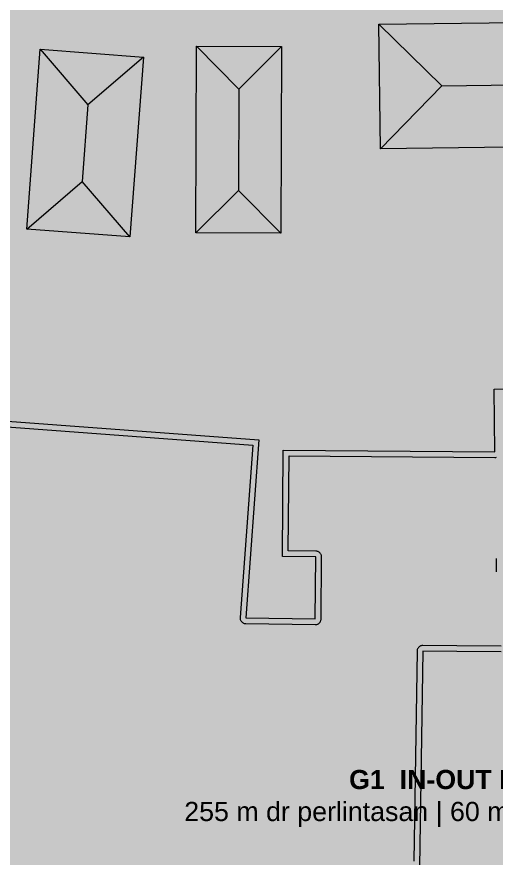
# Model space of a CAD drawing. Header units: metres. Extents: x 305909 to 307171, y 9156037 to 9156671.
# Drawn here: x 306816.2 to 306853.7, y 9156396.3 to 9156462.2 of the extents above; entities that cross this region are included whole.
import ezdxf

# ---------------------------------------------------------------- set-up
doc = ezdxf.new("R2010")
doc.units = ezdxf.units.M
for name, color, linetype, lineweight, true_color in [('B-BANGUNAN_PERDAGANGAN', 7, 'Continuous', 13, 0xde7878), ('B-BAYANGAN', 7, 'Continuous', 0, 0x76786c), ('S-PINTU_KENDARAAN', 7, 'Continuous', 35, 0xd21414), ('Z-K', 7, 'Continuous', 0, 0xf7dede), ('Z-R', 7, 'Continuous', 0, 0xfaf4e6)]:
    doc.layers.add(name, color=color, linetype=linetype, lineweight=lineweight, true_color=true_color)
doc.styles.add('ARIALB', font='arialbd.ttf')

msp = doc.modelspace()

# ---------------------------------------------------------------- hatches: boundary and pattern name
at = {"layer": 'B-BANGUNAN_PERDAGANGAN', "true_color": 0xcf5d56}
h = msp.add_hatch(color=13, dxfattribs=at)
h.dxf.hatch_style = 1
h.paths.add_polyline_path([(306879.13, 9156462.002), (306874.318, 9156457.068), (306849.473, 9156456.757), (306844.538, 9156461.569), (306844.538, 9156461.569), (306879.13, 9156462.002)])
at = {"layer": 'B-BANGUNAN_PERDAGANGAN', "true_color": 0xce5d56}
h = msp.add_hatch(color=13, dxfattribs=at)
h.dxf.hatch_style = 1
h.paths.add_polyline_path([(306849.473, 9156456.757), (306844.66, 9156451.823), (306844.538, 9156461.569), (306849.473, 9156456.757)])
at = {"layer": 'B-BANGUNAN_PERDAGANGAN', "true_color": 0xcf5d56}
h = msp.add_hatch(color=13, dxfattribs=at)
h.dxf.hatch_style = 1
h.paths.add_polyline_path([(306833.573, 9156456.502), (306833.544, 9156448.563), (306830.199, 9156445.243), (306830.252, 9156459.847), (306830.252, 9156459.847), (306833.573, 9156456.502)])
at = {"layer": 'B-BANGUNAN_PERDAGANGAN', "true_color": 0xce5d56}
h = msp.add_hatch(color=13, dxfattribs=at)
h.dxf.hatch_style = 1
h.paths.add_polyline_path([(306833.573, 9156456.502), (306830.252, 9156459.847), (306836.918, 9156459.823), (306833.573, 9156456.502)])
at = {"layer": 'B-BANGUNAN_PERDAGANGAN', "true_color": 0xa44a45}
h = msp.add_hatch(color=15, dxfattribs=at)
h.dxf.hatch_style = 1
h.paths.add_polyline_path([(306836.866, 9156445.218), (306833.544, 9156448.563), (306833.573, 9156456.502), (306836.918, 9156459.823), (306836.866, 9156445.218)])
at = {"layer": 'B-BANGUNAN_PERDAGANGAN', "true_color": 0xd05e57}
h = msp.add_hatch(color=13, dxfattribs=at)
h.dxf.hatch_style = 1
h.paths.add_polyline_path([(306821.761, 9156455.27), (306821.31, 9156449.269), (306816.969, 9156445.535), (306818.027, 9156459.611), (306821.761, 9156455.27)])
at = {"layer": 'B-BANGUNAN_PERDAGANGAN', "true_color": 0xcd5c56}
h = msp.add_hatch(color=13, dxfattribs=at)
h.dxf.hatch_style = 1
h.paths.add_polyline_path([(306821.761, 9156455.27), (306818.027, 9156459.611), (306818.027, 9156459.611), (306826.102, 9156459.004), (306821.761, 9156455.27)])
at = {"layer": 'B-BANGUNAN_PERDAGANGAN', "true_color": 0xa34944}
h = msp.add_hatch(color=15, dxfattribs=at)
h.dxf.hatch_style = 1
h.paths.add_polyline_path([(306821.31, 9156449.269), (306821.761, 9156455.27), (306826.102, 9156459.004), (306825.043, 9156444.928), (306825.043, 9156444.928), (306821.31, 9156449.269)])
at = {"layer": 'B-BANGUNAN_PERDAGANGAN', "true_color": 0xa44a45}
h = msp.add_hatch(color=15, dxfattribs=at)
h.dxf.hatch_style = 1
h.paths.add_polyline_path([(306849.473, 9156456.757), (306874.318, 9156457.068), (306879.252, 9156452.256), (306844.66, 9156451.823), (306849.473, 9156456.757)])
at = {"layer": 'B-BANGUNAN_PERDAGANGAN', "true_color": 0xa64b45}
h = msp.add_hatch(color=15, dxfattribs=at)
h.dxf.hatch_style = 1
h.paths.add_polyline_path([(306821.31, 9156449.269), (306825.043, 9156444.928), (306816.969, 9156445.535), (306821.31, 9156449.269)])
at = {"layer": 'B-BANGUNAN_PERDAGANGAN', "true_color": 0xa54a45}
h = msp.add_hatch(color=15, dxfattribs=at)
h.dxf.hatch_style = 1
h.paths.add_polyline_path([(306830.199, 9156445.242), (306830.199, 9156445.243), (306833.544, 9156448.563), (306836.866, 9156445.218), (306830.199, 9156445.242)])
at = {"layer": 'B-BANGUNAN_PERDAGANGAN', "true_color": 0xba544e}
h = msp.add_hatch(color=15, dxfattribs=at)
h.dxf.hatch_style = 1
h.paths.add_polyline_path([(306834.117, 9156415.126), (306839.561, 9156415.047), (306839.602, 9156419.9), (306836.986, 9156419.922), (306837.056, 9156428.258), (306853.618, 9156428.118), (306853.566, 9156433.021), (306870.71, 9156433.201), (306870.677, 9156436.279), (306877.855, 9156436.354), (306877.888, 9156433.277), (306876.188, 9156433.259), (306876.269, 9156425.564), (306855.845, 9156425.349), (306855.798, 9156419.764), (306854.184, 9156419.777), (306854.175, 9156418.779), (306869.045, 9156418.654), (306868.991, 9156412.337), (306874.034, 9156412.295), (306873.966, 9156404.26), (306861.837, 9156404.363), (306861.905, 9156412.397), (306854.122, 9156412.463), (306850.632, 9156412.492), (306847.975, 9156412.514), (306847.728, 9156395.644), (306832.702, 9156395.864), (306832.455, 9156392.499), (306811.335, 9156394.05), (306810.028, 9156377.547), (306791.125, 9156379.044), (306792.432, 9156395.547), (306784.12, 9156396.297), (306783.721, 9156384.64), (306772.458, 9156385.025), (306772.898, 9156397.889), (306761.41, 9156400.651), (306758.759, 9156376.919), (306745.14, 9156378.44), (306747.918, 9156403.311), (306752.447, 9156402.805), (306755.559, 9156415.749), (306774.404, 9156415.647), (306779.848, 9156415.618), (306784.059, 9156416.424), (306800.389, 9156414.951), (306802.312, 9156441.133), (306814.726, 9156440.221), (306814.02, 9156430.615), (306835.141, 9156429.064), (306834.117, 9156415.126)])
at = {"layer": 'B-BAYANGAN', "true_color": 0x76786c}
h = msp.add_hatch(color=8, dxfattribs=at)
h.dxf.hatch_style = 1
h.paths.add_polyline_path([(306880.302, 9156451.206), (306845.71, 9156450.773), (306845.588, 9156460.519), (306880.18, 9156460.952), (306880.302, 9156451.206)])
h = msp.add_hatch(color=8, dxfattribs=at)
h.dxf.hatch_style = 1
h.paths.add_polyline_path([(306827.152, 9156457.954), (306826.093, 9156443.878), (306818.019, 9156444.486), (306819.077, 9156458.561), (306827.152, 9156457.954)])
h = msp.add_hatch(color=8, dxfattribs=at)
h.dxf.hatch_style = 1
h.paths.add_polyline_path([(306837.968, 9156458.773), (306837.916, 9156444.168), (306831.249, 9156444.192), (306831.302, 9156458.797), (306837.968, 9156458.773)])
h = msp.add_hatch(color=8, dxfattribs=at)
h.dxf.hatch_style = 1
h.paths.add_polyline_path([(306817.146, 9156457.184), (306816.881, 9156442.632), (306808.299, 9156442.788), (306808.564, 9156457.341), (306817.146, 9156457.184)])
h = msp.add_hatch(color=8, dxfattribs=at)
h.dxf.hatch_style = 1
h.paths.add_polyline_path([(306835.167, 9156414.077), (306840.611, 9156413.997), (306840.652, 9156418.85), (306838.036, 9156418.872), (306838.106, 9156427.208), (306854.668, 9156427.068), (306854.616, 9156431.971), (306871.76, 9156432.151), (306871.727, 9156435.229), (306878.905, 9156435.305), (306878.938, 9156432.227), (306877.238, 9156432.209), (306877.319, 9156424.514), (306856.895, 9156424.299), (306856.848, 9156418.714), (306855.234, 9156418.727), (306855.225, 9156417.729), (306870.095, 9156417.604), (306870.041, 9156411.287), (306875.084, 9156411.245), (306875.016, 9156403.21), (306862.887, 9156403.313), (306862.955, 9156411.347), (306855.172, 9156411.412), (306851.682, 9156411.442), (306849.025, 9156411.465), (306848.778, 9156394.594), (306833.752, 9156394.814), (306833.505, 9156391.449), (306812.385, 9156393), (306811.078, 9156376.497), (306792.175, 9156377.994), (306793.482, 9156394.498), (306785.17, 9156395.247), (306784.771, 9156383.59), (306773.508, 9156383.975), (306773.948, 9156396.839), (306762.46, 9156399.601), (306759.809, 9156375.869), (306746.19, 9156377.39), (306748.968, 9156402.261), (306753.497, 9156401.755), (306756.609, 9156414.699), (306775.454, 9156414.597), (306780.898, 9156414.568), (306785.109, 9156415.374), (306801.439, 9156413.901), (306803.362, 9156440.082), (306815.776, 9156439.171), (306815.07, 9156429.565), (306836.191, 9156428.014), (306835.167, 9156414.077)])
at = {"layer": 'Z-K', "true_color": 0xe4dfd4}
h = msp.add_hatch(color=254, dxfattribs=at)
h.dxf.hatch_style = 1
h.paths.add_polyline_path([(306887.368, 9156398.5), (306879.779, 9156199.5), (306885.597, 9156199.802), (306885.503, 9156198.46), (306873.691, 9156198.076), (306871.946, 9156198.019), (306860.748, 9156203.081), (306860.765, 9156203.358), (306859.221, 9156180.762), (306859.07, 9156178.557), (306858.791, 9156174.416), (306856.602, 9156141.935), (306856.574, 9156141.929), (306843.973, 9156139.654), (306841.656, 9156139.39), (306832.652, 9156160.25), (306794.325, 9156155.537), (306785.065, 9156153.865), (306754.667, 9156148.377), (306780.828, 9156466.643), (306812.815, 9156460.602), (306875.789, 9156457.914), (306875.502, 9156453.026), (306875.5, 9156452.988), (306872.7, 9156405.226), (306919.295, 9156400.093), (306965.89, 9156394.96), (306958.222, 9156259.5), (306956, 9156259.5), (306955.951, 9156259.498), (306955.902, 9156259.49), (306955.855, 9156259.478), (306955.809, 9156259.462), (306955.764, 9156259.441), (306955.722, 9156259.416), (306955.683, 9156259.387), (306955.668, 9156259.373), (306932.214, 9156261.124), (306956.8, 9156262.5), (306955.5, 9156309.7), (306959, 9156392), (306887.368, 9156398.5)])
at = {"layer": 'Z-R', "true_color": 0xe2eacc}
h = msp.add_hatch(color=254, dxfattribs=at)
h.dxf.hatch_style = 1
h.paths.add_polyline_path([(306927.873, 9156458.283), (307002.836, 9156450.56), (307002.836, 9156450.56), (307044.691, 9156443.813), (307044.162, 9156437.075), (307011.054, 9156442.288), (306991.356, 9156445.145), (306889.216, 9156453.568), (306875.896, 9156459.735), (306875.789, 9156457.914), (306812.815, 9156460.602), (306780.828, 9156466.643), (306781.809, 9156471.972), (306884.852, 9156462.665), (306888.869, 9156462.302), (306927.873, 9156458.283)])

# ---------------------------------------------------------------- linework, layer by layer
at = {"layer": 'B-BANGUNAN_PERDAGANGAN', "color": 29, "lineweight": 9, "true_color": 0x662e2a}
for p, q in [((306844.538, 9156461.569), (306849.473, 9156456.757)), ((306830.252, 9156459.847), (306833.573, 9156456.502)), ((306836.918, 9156459.823), (306833.573, 9156456.502)), ((306818.027, 9156459.611), (306821.761, 9156455.27)), ((306826.102, 9156459.004), (306821.761, 9156455.27)), ((306833.573, 9156456.502), (306833.544, 9156448.563)), ((306844.66, 9156451.823), (306849.473, 9156456.757)), ((306849.473, 9156456.757), (306874.318, 9156457.068)), ((306821.761, 9156455.27), (306821.31, 9156449.269)), ((306816.969, 9156445.535), (306821.31, 9156449.269)), ((306825.043, 9156444.928), (306821.31, 9156449.269)), ((306830.199, 9156445.243), (306833.544, 9156448.563)), ((306836.866, 9156445.218), (306833.544, 9156448.563))]:
    msp.add_line(p, q, dxfattribs=at)
at = {"layer": 'B-BANGUNAN_PERDAGANGAN', "color": 29, "lineweight": 13, "true_color": 0x662e2a}
for points in [[(306879.252, 9156452.256), (306844.66, 9156451.823), (306844.538, 9156461.569), (306879.13, 9156462.002), (306879.252, 9156452.256)], [(306836.918, 9156459.823), (306836.866, 9156445.218), (306830.199, 9156445.242), (306830.252, 9156459.847), (306836.918, 9156459.823)], [(306826.102, 9156459.004), (306825.043, 9156444.928), (306816.969, 9156445.535), (306818.027, 9156459.611), (306826.102, 9156459.004)]]:
    msp.add_lwpolyline(points, close=True, dxfattribs=at)
for points in [[(306814.02, 9156430.615), (306835.141, 9156429.064), (306834.117, 9156415.126), (306834.117, 9156415.126), (306839.561, 9156415.047), (306839.602, 9156419.9), (306836.986, 9156419.922), (306837.056, 9156428.258), (306853.618, 9156428.118), (306853.566, 9156433.021), (306870.71, 9156433.201)], [(306854.122, 9156412.463), (306850.632, 9156412.492), (306847.975, 9156412.514), (306847.728, 9156395.644)]]:
    msp.add_lwpolyline(points, dxfattribs=at)
at = {"layer": 'B-BANGUNAN_PERDAGANGAN', "color": 13, "lineweight": 9, "true_color": 0xdb635c}
for points in [[(306813.987, 9156430.166), (306834.659, 9156428.648), (306833.668, 9156415.159), (306833.668, 9156415.159), (306833.667, 9156415.116), (306833.67, 9156415.073), (306833.677, 9156415.031), (306833.689, 9156414.989), (306833.704, 9156414.949), (306833.723, 9156414.91), (306833.745, 9156414.873), (306833.771, 9156414.839), (306833.8, 9156414.807), (306833.832, 9156414.778), (306833.867, 9156414.753), (306833.904, 9156414.73), (306833.943, 9156414.712), (306833.983, 9156414.697), (306834.025, 9156414.686), (306834.067, 9156414.679), (306834.111, 9156414.677), (306839.555, 9156414.597), (306839.599, 9156414.598), (306839.643, 9156414.604), (306839.686, 9156414.614), (306839.728, 9156414.629), (306839.768, 9156414.647), (306839.807, 9156414.67), (306839.843, 9156414.696), (306839.876, 9156414.725), (306839.906, 9156414.757), (306839.933, 9156414.793), (306839.956, 9156414.831), (306839.975, 9156414.87), (306839.991, 9156414.912), (306840.002, 9156414.955), (306840.009, 9156414.999), (306840.011, 9156415.043), (306840.052, 9156419.896), (306840.05, 9156419.941), (306840.044, 9156419.984), (306840.034, 9156420.027), (306840.019, 9156420.069), (306840.001, 9156420.109), (306839.978, 9156420.147), (306839.952, 9156420.183), (306839.923, 9156420.216), (306839.891, 9156420.246), (306839.855, 9156420.272), (306839.818, 9156420.295), (306839.778, 9156420.315), (306839.736, 9156420.33), (306839.694, 9156420.341), (306839.65, 9156420.348), (306839.606, 9156420.35), (306837.44, 9156420.369), (306837.503, 9156427.804), (306853.614, 9156427.668), (306853.659, 9156427.67), (306853.703, 9156427.677), (306853.747, 9156427.687)], [(306853.734, 9156419.781), (306853.725, 9156418.783), (306853.727, 9156418.739)], [(306854.126, 9156412.912), (306850.636, 9156412.942), (306847.979, 9156412.964), (306847.935, 9156412.963), (306847.891, 9156412.957), (306847.849, 9156412.946), (306847.807, 9156412.932), (306847.767, 9156412.914), (306847.729, 9156412.891), (306847.693, 9156412.866), (306847.661, 9156412.836), (306847.631, 9156412.804), (306847.604, 9156412.769), (306847.581, 9156412.732), (306847.562, 9156412.692), (306847.546, 9156412.651), (306847.535, 9156412.608), (306847.528, 9156412.565), (306847.525, 9156412.521), (306847.285, 9156396.1)]]:
    msp.add_lwpolyline(points, dxfattribs=at)

# ---------------------------------------------------------------- texts
at = {"layer": 'S-PINTU_KENDARAAN', "color": 12, "true_color": 0xc81414, "insert": (306873.868, 9156401), "char_height": 1.5, "attachment_point": 6, "style": 'ARIALB', "bg_fill": 1, "box_fill_scale": 1.25, "bg_fill_color": 7, "bg_fill_true_color": 16777215, "bg_fill_transparency": 0}
msp.add_mtext('G1  IN-OUT BARANG & PARKIR\\P{\\fArial|b0;255 m dr perlintasan | 60 m dr simpang terdekat}', dxfattribs=at)

doc.saveas('drawing.dxf')
